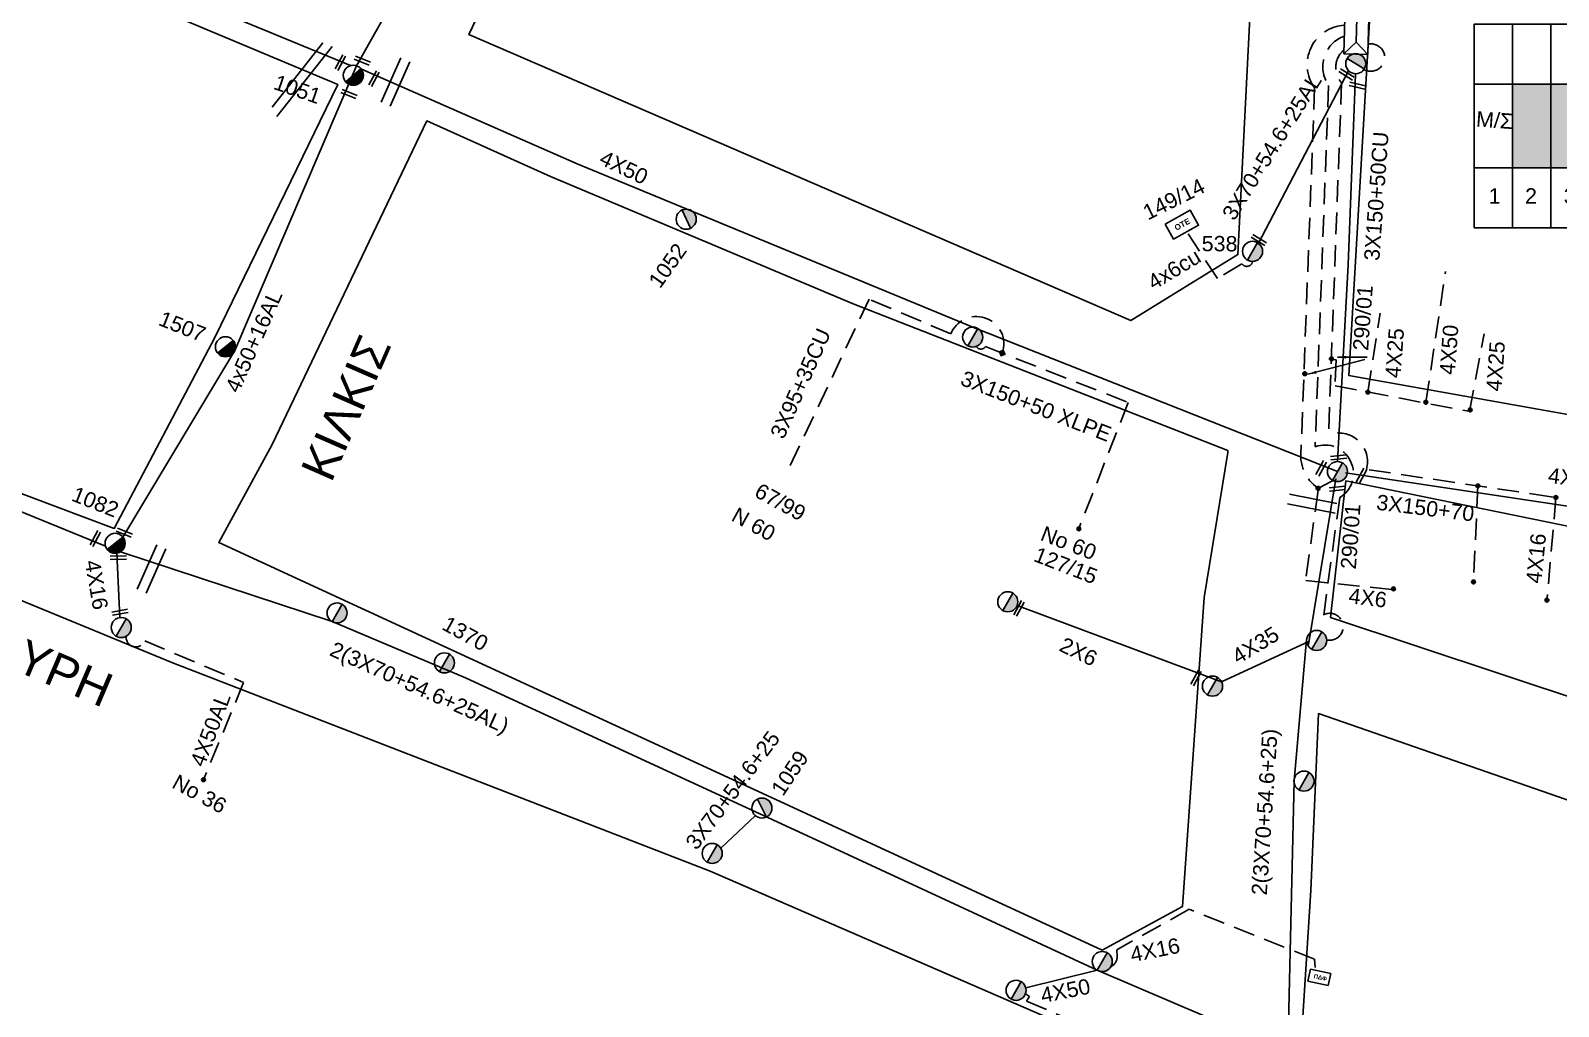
# Model space of a CAD drawing. Header units: millimetres. Extents: x 898 to 5598, y 789 to 3443.
# Drawn here: x 2421 to 2600.3, y 1328.5 to 1443 of the extents above; entities that cross this region are included whole.
import ezdxf
from ezdxf.enums import TextEntityAlignment as Align

# ---------------------------------------------------------------- set-up
doc = ezdxf.new("R2010")
doc.units = ezdxf.units.MM
doc.linetypes.add('DASHED', pattern=[19.05, 12.7, -6.35])
for name, color, linetype in [('Pillar OTE', 7, 'Continuous'), ('Pillar Δημοτικού Φωτισμού', 7, 'Continuous'), ('Άγνωστα', 7, 'Continuous'), ('Ασφαλειοκιβώτια Χ.Τ 9 αναχωρήσεων', 7, 'Continuous'), ('Γυμνά εναέρια ΧΤ (3Φ)   4x50CU', 7, 'Continuous'), ('Εναέρια παροχή ΧΤ 4x16', 7, 'SYN_LINE'), ('Επιγραφές - Σχήματα', 7, 'Continuous'), ('Καλώδια ΧΤ   3x150+50AL XLPE', 7, 'DASHED'), ('Καλώδια ΧΤ   3x150+50CU', 7, 'DASHED'), ('Καλώδια ΧΤ   3x150+70AL', 7, 'DASHED'), ('Καλώδια ΧΤ   3x150AL+50CU', 7, 'DASHED'), ('Καλώδια ΧΤ   3x150AL+50XLPE', 7, 'DASHED'), ('Καλώδια ΧΤ   3x95+35 CU', 7, 'DASHED'), ('Καλώδια ΧΤ   4x25CU', 7, 'DASHED'), ('Μηχανική τομή', 7, 'Continuous'), ('Στύλος ΦΜ', 7, 'Continuous'), ('Στύλος ΦΜ @ 1', 7, 'Continuous'), ('Συνδέσεις', 7, 'Continuous'), ('Συνεστραμμένα ΧΤ   3x70+54.6+25 AL', 7, 'SYN_LINE'), ('Συνεστραμμένα ΧΤ   4x120+25 AL', 7, 'SYN_LINE'), ('Τομή', 7, 'Continuous'), ('Υποσταθμός εναέριος 2 στύλων', 7, 'Continuous'), ('Υποσταθμός πόλεως', 7, 'Continuous'), ('Υπόβαθρο ΔΕΗ', 7, 'Continuous'), ('Υπόγεια καλώδια Παροχών ΧΤ   4x16AL', 7, 'DASHED'), ('Υπόγεια καλώδια Παροχών ΧΤ   4x25', 7, 'DASHED'), ('Υπόγεια καλώδια Παροχών ΧΤ   4x50AL', 7, 'DASHED'), ('Υπόγεια καλώδια Παροχών ΧΤ   4x6', 7, 'DASHED')]:
    doc.layers.add(name, color=color, linetype=linetype)
doc.styles.add('arial', font='arial.ttf')
doc.styles.get("Standard").update_dxf_attribs({"font": 'arial.ttf'})
doc.linetypes.add('SYN_LINE', pattern='A,0.5,-0.0001,["/\\/\\/\\/",Standard,S=0.1,R=0,X=0,Y=-0.05],-0.25', length=0.7501)
doc.dimstyles.new('ISO-25', dxfattribs={"dimtxt": 2.5, "dimasz": 2.5, "dimexe": 1.25, "dimexo": 0.625, "dimtad": 1, "dimtxsty": 'Standard', "dimcen": 2.5, "dimadec": 0, "dimazin": 0, "dimtfac": 1, "dimtmove": 0, "dimatfit": 3, "dimfxl": 1, "dimarcsym": 0})

# ---------------------------------------------------------------- blocks, each defined once
blk = doc.blocks.new('ΥΠΑΡΧΩΝ ΤΣΙΜΕΝΤΕΝΙΟΣ ΣΤΥΛΟΣ')
at = {"layer": 'Στύλος ΦΜ'}
blk.add_hatch(color=7, dxfattribs=at).paths.add_polyline_path([(-1.29, -2.28, 0.574793), (2.62, 0, 0.268822), (1.3, 2.27)])
at = {"layer": 'Στύλος ΦΜ', "color": 7}
blk.add_line((-1.29, -2.28), (1.3, 2.27), dxfattribs=at)
blk.add_circle((0, 0), 2.62, dxfattribs=at)
at = {"layer": 'Στύλος ΦΜ', "flags": 4}
for tag, p in [('ΑΡΙΘΜΟΣ', (-4.68, 8.05)), ('ΤΥΠΟΣ', (-4.91, 3.03))]:
    blk.add_attdef(tag, p, '', height=4, dxfattribs=at)
blk = doc.blocks.new('ΑΣΦΑΛΕΙΟΚΙΒΩΤΙΟ ΥΠΟΣΤΑΘΜΟΥ 9 ΑΝΑΧΩΡΗΣΕΩΝ')
at = {"layer": 'Ασφαλειοκιβώτια Χ.Τ 9 αναχωρήσεων', "ltscale": 40}
for p, q in [((-23.8, 40.36), (24.02, 40.36)), ((-9.72, 40.36), (-9.72, -40.64)), ((9.94, 40.36), (9.94, -40.64)), ((-23.8, 31.36), (24.02, 31.36)), ((-23.8, 22.36), (24.02, 22.36)), ((-23.8, 13.36), (24.02, 13.36)), ((-23.8, 4.36), (24.02, 4.36)), ((-23.8, -4.64), (24.02, -4.64)), ((-23.8, -13.64), (24.02, -13.64)), ((-23.8, -22.64), (24.02, -22.64)), ((-23.8, -31.64), (24.02, -31.64))]:
    blk.add_line(p, q, dxfattribs=at)
at = {"layer": 'Ασφαλειοκιβώτια Χ.Τ 9 αναχωρήσεων'}
blk.add_lwpolyline([(-23.8, -40.64), (24.02, -40.64), (24.02, 40.36), (-23.8, 40.36)], close=True, dxfattribs=at)
for s, p in [('1', (-18.13, 36.98)), ('2', (-18.13, 28.42)), ('3', (-18.13, 19.34)), ('4', (-18.13, 10.32)), ('5', (-18.13, 1.31)), ('6', (-18.13, -7.83)), ('7', (-18.13, -16.07)), ('8', (-18.13, -25.75)), ('9', (-18.13, -34.45))]:
    blk.add_text(s, height=3.6, rotation=270, dxfattribs=at).set_placement(p)
at = {"layer": 'Ασφαλειοκιβώτια Χ.Τ 9 αναχωρήσεων', "ltscale": 40}
for tag, height, p in [('ΟΝΟΜΑ', 5, (-0.16, 44.31)), ('ΚΕΙΜΕΝΟ 1', 2, (17.06, 35.59)), ('ΚΕΙΜΕΝΟ 2', 2, (17.06, 26.88)), ('ΚΕΙΜΕΝΟ 3', 2, (17.06, 17.69)), ('ΚΕΙΜΕΝΟ 4', 2, (17.06, 8.71)), ('ΚΕΙΜΕΝΟ 5', 2, (17.06, -0.13)), ('ΚΕΙΜΕΝΟ 6', 2, (17.06, -9.05)), ('ΚΕΙΜΕΝΟ 7', 2, (17.06, -18.13)), ('ΚΕΙΜΕΝΟ 8', 2, (17.06, -26.85)), ('ΚΕΙΜΕΝΟ 9', 2, (17.06, -35.99)), ('ΣΧ', 2, (-0.1, -42.64))]:
    blk.add_attdef(tag, text='', height=height, dxfattribs=at).set_placement(p, align=Align.MIDDLE_CENTER)
blk = doc.blocks.new('ΥΠΟΣΤΑΘΜΟΣ ΕΝΑΕΡΙΟΣ ΕΠΙ 2 ΣΤΥΛΩΝ')
at = {"layer": 'Υποσταθμός εναέριος 2 στύλων', "linetype": 'Continuous'}
for points in [[(-11.97, -2.11, 0.574793), (-8.45, -0.07, 0.268822), (-9.64, 1.98)], [(9.68, -2.15, 0.574793), (13.19, -0.1, 0.268822), (12.01, 1.95)]]:
    blk.add_hatch(color=256, dxfattribs=at).paths.add_polyline_path(points)
for p, q in [((-11.97, -2.11), (-9.64, 1.98)), ((9.68, -2.15), (12.01, 1.95))]:
    blk.add_line(p, q, dxfattribs=at)
for centre in [(-10.81, -0.07), (10.84, -0.1)]:
    blk.add_circle(centre, 2.36, dxfattribs=at)
at = {"layer": 'Υποσταθμός πόλεως', "linetype": 'Continuous', "ltscale": 40}
blk.add_lwpolyline([(-8.57, 2.82), (8.57, 2.82), (8.57, -2.82), (-8.57, -2.82)], close=True, dxfattribs=at)
for points in [[(-5.75, 0), (-8.57, 2.82)], [(-8.57, -2.82), (-5.75, 0)], [(-5.75, 0), (5.75, 0)], [(5.75, 0), (8.57, 2.82)], [(8.57, -2.82), (5.75, 0)]]:
    blk.add_lwpolyline(points, dxfattribs=at)
at = {"layer": 'Υποσταθμός εναέριος 2 στύλων', "ltscale": 40, "flags": 1}
for tag, p in [('ΜΕΤΑΣΧΗΜΑΤΙΣΜΟΣ', (14.09, 2.51)), ('ΙΣΧΥΣ', (14.07, -0.28)), ('ΑΡΙΘΜΟΣ', (14.19, -3))]:
    blk.add_attdef(tag, p, '', height=1.8, dxfattribs=at)
blk = doc.blocks.new('ΜΗΧΑΝΙΚΗ ΤΟΜΗ')
at = {"layer": 'Μηχανική τομή', "ltscale": 40}
for p, q in [((-1.89, 0.78), (1.89, 0.78)), ((1.89, 0), (-1.89, 0))]:
    blk.add_line(p, q, dxfattribs=at)
blk = doc.blocks.new('ΤΟΜΗ')
at = {"layer": 'Τομή', "ltscale": 40}
for p, q in [((-5.68, 0), (5.68, 0)), ((5.68, -2.33), (-5.68, -2.33))]:
    blk.add_line(p, q, dxfattribs=at)
blk = doc.blocks.new('_ΣΥΝΔΕΣΗ')
at = {"layer": 'Συνδέσεις', "linetype": 'SYN_LINE', "ltscale": 40}
blk.add_hatch(color=256, dxfattribs=at).paths.add_polyline_path([(0.5, -0.01, 1), (-0.5, -0.01, 1)])
at = {"layer": 'Συνδέσεις'}
blk.add_circle((0, -0.01), 0.5, dxfattribs=at)
blk = doc.blocks.new('PILLAR ΔΗΜΟΤΙΚΟΥ ΦΩΤΙΣΜΟΥ')
at = {"layer": 'Pillar Δημοτικού Φωτισμού', "ltscale": 40}
for p, q in [((-3.64, 2), (3.07, 2)), ((-3.64, -2), (-3.64, 2)), ((3.07, 2), (3.07, -2)), ((3.07, -2), (-3.64, -2))]:
    blk.add_line(p, q, dxfattribs=at)
at = {"layer": 'Pillar Δημοτικού Φωτισμού', "insert": (-2.13, 0.69), "char_height": 1.3575, "width": 109.961, "attachment_point": 1}
blk.add_mtext('{\\fArial|b1|i0|c161|p34;ΠΔΦ}', dxfattribs=at)
blk = doc.blocks.new('PILLAR ΟΤΕ')
at = {"layer": 'Pillar OTE', "ltscale": 40}
blk.add_lwpolyline([(-3.31, 2.02), (3.39, 2.02), (3.39, -1.99), (-3.31, -1.99)], close=True, dxfattribs=at)
at = {"layer": 'Pillar OTE', "insert": (-1.81, 0.71), "char_height": 1.3575, "width": 109.961, "attachment_point": 1}
blk.add_mtext('{\\fArial|b1|i0|c161|p34;OTE}', dxfattribs=at)
blk = doc.blocks.new('TSONTA XT1')
at = {"ltscale": 40}
h = blk.add_hatch(color=256, dxfattribs=at)
h.dxf.hatch_style = 1
h.paths.add_polyline_path([(595.96, 2487.66), (597.07, 2488.77), (595.96, 2489.87), (594.85, 2488.77)])
blk.add_lwpolyline([(594.85, 2488.77), (595.96, 2489.87), (597.07, 2488.77), (595.96, 2487.66)], close=True, dxfattribs=at)

msp = doc.modelspace()

# ---------------------------------------------------------------- hatches: boundary and pattern name
at = {"layer": 'Ασφαλειοκιβώτια Χ.Τ 9 αναχωρήσεων', "ltscale": 40}
for color, points in [(62, [(2594.94, 1426.92), (2599.44, 1426.92), (2599.44, 1436.75), (2594.94, 1436.75)]), (30, [(2599.44, 1426.92), (2603.94, 1426.92), (2603.94, 1436.75), (2599.44, 1436.75)])]:
    msp.add_hatch(color=color, dxfattribs=at).paths.add_polyline_path(points)

# ---------------------------------------------------------------- linework, layer by layer
at = {"layer": 'Pillar OTE', "color": 30, "linetype": 'Continuous', "ltscale": 0.2}
msp.add_line((2531.57, 1408.23), (2574.39, 1391.26), dxfattribs=at)
at = {"layer": 'Pillar OTE', "color": 151, "linetype": 'SYN_LINE', "ltscale": 20}
msp.add_line((2570.99, 1370.98), (2574.21, 1390.43), dxfattribs=at)
at = {"layer": 'Pillar OTE', "color": 2, "linetype": 'DASHED', "ltscale": 0.2}
msp.add_lwpolyline([(2571.88, 1389.15), (2573.99, 1390.31)], dxfattribs=at)
at = {"layer": 'Άγνωστα', "color": 2}
msp.add_lwpolyline([(2777.71, 1347.64), (2741.48, 1359.48), (2706.37, 1366.92), (2673.72, 1373.36), (2644.75, 1379.23), (2611.58, 1385.68), (2575.33, 1391.11)], dxfattribs=at)
at = {"layer": 'Άγνωστα', "color": 1, "linetype": 'DASHED', "ltscale": 0.2}
msp.add_lwpolyline([(2590.87, 1389.58), (2590.36, 1378.3)], dxfattribs=at)
at = {"layer": 'Άγνωστα', "color": 151, "linetype": 'SYN_LINE', "ltscale": 20}
for points in [[(2431.53, 1381.85), (2456.37, 1373.65), (2472.02, 1367.06), (2514.28, 1347.52), (2546.2, 1332.74), (2567.43, 1323.66)], [(2571.1, 1371.37), (2560.78, 1366.6), (2536.79, 1375.56)], [(2568.61, 1324.84), (2569.29, 1354.96), (2570.77, 1371.54)]]:
    msp.add_lwpolyline(points, dxfattribs=at)
at = {"layer": 'Άγνωστα', "color": 0}
msp.add_lwpolyline([(2501.99, 1347.07), (2506.06, 1350.89)], dxfattribs=at)
at = {"layer": 'Άγνωστα', "color": 154}
msp.add_lwpolyline([(2546.2, 1332.74), (2537.81, 1330.66)], dxfattribs=at)
at = {"layer": 'Γυμνά εναέρια ΧΤ (3Φ)   4x50CU', "color": 173}
msp.add_lwpolyline([(2501.83, 1525.58), (2484.81, 1488.13), (2465.69, 1450.39), (2459.24, 1438.88)], dxfattribs=at)
at = {"layer": 'Γυμνά εναέρια ΧΤ (3Φ)   4x50CU', "color": 30}
msp.add_lwpolyline([(2531.93, 1408.06), (2531.57, 1408.23), (2485.14, 1427.39), (2459.74, 1438.55)], dxfattribs=at)
at = {"layer": 'Εναέρια παροχή ΧΤ 4x16', "color": 1, "linetype": 'DASHED', "ltscale": 0.2}
msp.add_lwpolyline([(2600.04, 1388.22), (2598.98, 1376.16)], dxfattribs=at)
at = {"layer": 'Εναέρια παροχή ΧΤ 4x16', "color": 6, "ltscale": 20}
msp.add_lwpolyline([(2431.11, 1381.68), (2431.45, 1374.13)], dxfattribs=at)
at = {"layer": 'Εναέρια παροχή ΧΤ 4x16', "color": 151, "linetype": 'DASHED', "ltscale": 0.2}
msp.add_lwpolyline([(2571.76, 1333.07), (2571.69, 1334.03), (2557, 1339.89), (2548.47, 1335.15), (2548.52, 1334.35, -0.309744), (2547.79, 1333.15, -6.424372)], format="xyb", dxfattribs=at)
at = {"layer": 'Επιγραφές - Σχήματα', "linetype": 'Continuous', "ltscale": 20}
for points in [[(2449.35, 1434.02), (2455.29, 1441.57)], [(2449.89, 1432.94), (2456.37, 1441.16)]]:
    msp.add_lwpolyline(points, dxfattribs=at)
at = {"layer": 'Καλώδια ΧΤ   3x150+50AL XLPE', "color": 2, "linetype": 'DASHED', "ltscale": 0.2}
for p, q in [((2571.7, 1436.29), (2570.13, 1394)), ((2572.11, 1389.07), (2570.66, 1378.49)), ((2570.66, 1378.49), (2580.9, 1377.4))]:
    msp.add_line(p, q, dxfattribs=at)
at = {"layer": 'Καλώδια ΧΤ   3x150+50AL XLPE', "color": 7, "linetype": 'Continuous', "ltscale": 0.2}
msp.add_line((2558.73, 1376.48), (2561.52, 1393.52), dxfattribs=at)
at = {"layer": 'Καλώδια ΧΤ   3x150+50AL XLPE', "color": 151, "linetype": 'DASHED', "ltscale": 0.2}
msp.add_lwpolyline([(2573.35, 1436.59), (2571.77, 1394.18)], dxfattribs=at)
at = {"layer": 'Καλώδια ΧΤ   3x150+50AL XLPE', "color": 1, "linetype": 'DASHED', "ltscale": 0.2}
msp.add_lwpolyline([(2573.67, 1404.44), (2574.23, 1404.38), (2574.12, 1401.33), (2590, 1398.3)], dxfattribs=at)
at = {"layer": 'Καλώδια ΧΤ   3x150+50AL XLPE', "color": 2, "linetype": 'DASHED', "ltscale": 0.2}
for centre, radius, start, end in [((2575.48, 1439.01), 4.65, 93.1285, 215.7746), ((2574.91, 1393.24), 4.84, 170.9266, 234.6314)]:
    msp.add_arc(centre, radius, start, end, dxfattribs=at)
at = {"layer": 'Καλώδια ΧΤ   3x150+50AL XLPE', "color": 151, "linetype": 'DASHED', "ltscale": 0.2}
for centre, radius, start, end in [((2576.49, 1438.78), 3.82, 109.8642, 214.9443), ((2572.92, 1391.04), 3.34, 301.1131, 110.1322)]:
    msp.add_arc(centre, radius, start, end, dxfattribs=at)
at = {"layer": 'Καλώδια ΧΤ   3x150+50AL XLPE', "color": 1, "linetype": 'DASHED', "ltscale": 0.2}
msp.add_arc((2576.89, 1438.68), 2.7, 130.5786, 221.516, dxfattribs=at)
at = {"layer": 'Καλώδια ΧΤ   3x150+50CU', "color": 151, "ltscale": 0.2}
msp.add_line((2574.65, 1388.18), (2572.77, 1374.42), dxfattribs=at)
at = {"layer": 'Καλώδια ΧΤ   3x150+50CU', "color": 1, "ltscale": 0.2}
msp.add_lwpolyline([(2574.87, 1436.89), (2573.34, 1395.57)], dxfattribs=at)
msp.add_lwpolyline([(2623.85, 1370.86), (2626.57, 1384.36), (2599.46, 1388.31), (2577.8, 1391.52, 0.615682), (2573.34, 1395.57)], format="xyb", dxfattribs=at)
at = {"layer": 'Καλώδια ΧΤ   3x150+50CU', "color": 151, "ltscale": 0.2}
msp.add_arc((2573.48, 1373.05), 1.58, 255.5619, 114.4552, dxfattribs=at)
at = {"layer": 'Καλώδια ΧΤ   3x150+70AL', "color": 151, "ltscale": 0.2}
msp.add_lwpolyline([(2537.77, 1329.96), (2538.24, 1329.65), (2537.89, 1329.12), (2558.62, 1320.14), (2547.29, 1289.35)], dxfattribs=at)
at = {"layer": 'Καλώδια ΧΤ   3x150AL+50CU', "color": 30, "linetype": 'SYN_LINE', "ltscale": 20}
msp.add_line((2575.73, 1438.37), (2565.03, 1417.91), dxfattribs=at)
at = {"layer": 'Καλώδια ΧΤ   3x150AL+50CU', "color": 30, "linetype": 'DASHED', "ltscale": 0.2}
msp.add_lwpolyline([(2564.42, 1415.94, -0.701272), (2563.17, 1415.66), (2560.29, 1413.93), (2556.85, 1419.18)], format="xyb", dxfattribs=at)
msp.add_arc((2578.32, 1439.86), 1.61, 231.2811, 96.8098, dxfattribs=at)
at = {"layer": 'Καλώδια ΧΤ   3x150AL+50XLPE', "color": 30, "linetype": 'DASHED', "ltscale": 0.2}
msp.add_lwpolyline([(2532, 1405.95, 0.572232), (2533.07, 1405.94), (2549.83, 1399.38), (2544.1, 1384.76)], format="xyb", dxfattribs=at)
at = {"layer": 'Καλώδια ΧΤ   3x95+35 CU', "color": 30, "ltscale": 0.2}
msp.add_lwpolyline([(2535.14, 1405.5, 0.930541), (2529.01, 1407.42), (2519.41, 1411.49), (2509.77, 1391.18)], format="xyb", dxfattribs=at)
at = {"layer": 'Συνεστραμμένα ΧΤ   3x70+54.6+25 AL', "color": 30, "ltscale": 15}
msp.add_lwpolyline([(2574.39, 1392.44), (2575.66, 1415.51), (2576.5, 1437.96)], dxfattribs=at)
at = {"layer": 'Συνεστραμμένα ΧΤ   3x70+54.6+25 AL', "color": 6, "linetype": 'SYN_LINE', "ltscale": 20}
msp.add_lwpolyline([(2429.77, 1382.49), (2391.49, 1398.13), (2374.44, 1405.13), (2336.58, 1423.87)], dxfattribs=at)
at = {"layer": 'Συνεστραμμένα ΧΤ   4x120+25 AL', "color": 62, "ltscale": 20}
msp.add_lwpolyline([(2366.52, 1477.06), (2401.83, 1463.67), (2429.82, 1450.79), (2458.54, 1438.91)], dxfattribs=at)
at = {"layer": 'Υπόβαθρο ΔΕΗ'}
for points in [[(2567.9, 1508.84), (2518.26, 1521.6), (2510.06, 1523.63), (2486.53, 1472.19), (2472.43, 1442.55), (2550.15, 1408.98), (2562.71, 1416.73), (2565.92, 1480.13), (2567.38, 1499.23), (2567.9, 1508.84)], [(2580.51, 1484.65), (2602.34, 1477.66), (2663.14, 1460.51), (2649.68, 1405.22), (2645.34, 1390.77), (2606.47, 1397.07), (2575.73, 1402.53), (2578.26, 1446.09), (2579.47, 1468.06), (2580.51, 1484.65)], [(2346.49, 1420), (2368.19, 1458.92), (2375.6, 1472.04), (2422.77, 1451.08), (2457.04, 1436.68), (2442.62, 1407.01), (2430.79, 1384.59), (2407.47, 1393.33), (2382.02, 1404.92), (2346.49, 1420)], [(2561.52, 1393.52), (2561.53, 1393.72), (2517.55, 1410.95), (2482, 1425.9), (2467.49, 1432.41), (2449.34, 1394.45), (2443.06, 1382.92), (2493.21, 1359.82), (2546.78, 1335.08)], [(2641.56, 1378.13), (2602.58, 1384.63), (2575.37, 1390.16), (2573.59, 1374.15)], [(2546.78, 1335.08), (2556.19, 1340.2), (2558.73, 1376.48), (2558.74, 1376.49)], [(2573.59, 1374.15), (2634.26, 1354), (2639.94, 1372.66), (2640.02, 1372.72)], [(2619.59, 1301.27), (2631.22, 1342.36), (2572.17, 1362.85), (2571.25, 1342.1), (2570.11, 1324.22), (2603.84, 1308.47), (2619.59, 1301.27)]]:
    msp.add_lwpolyline(points, dxfattribs=at)
msp.add_lwpolyline([(2557.1, 1319.92), (2543.43, 1279.66), (2535.54, 1258.21), (2494.84, 1275.04), (2461.3, 1288.66), (2423.3, 1304.89), (2383.2, 1320.78), (2352.63, 1333.64), (2372.46, 1369.42), (2386.88, 1389.7), (2437.54, 1368.86), (2437.54, 1368.86), (2500.75, 1344.38)], close=True, dxfattribs=at)
at = {"layer": 'Υπόγεια καλώδια Παροχών ΧΤ   4x16AL', "color": 173, "linetype": 'Continuous', "ltscale": 0.2}
msp.add_lwpolyline([(2459.24, 1438.88), (2444.95, 1405.47), (2431.82, 1383.57)], dxfattribs=at)
at = {"layer": 'Υπόγεια καλώδια Παροχών ΧΤ   4x25', "color": 1, "ltscale": 0.2}
for points in [[(2577.94, 1400.6), (2579.42, 1409.87)], [(2589.87, 1398.33), (2591.61, 1407.43)]]:
    msp.add_lwpolyline(points, dxfattribs=at)
at = {"layer": 'Υπόγεια καλώδια Παροχών ΧΤ   4x50AL', "color": 1, "linetype": 'DASHED', "ltscale": 0.2}
msp.add_lwpolyline([(2584.77, 1399.4), (2587.08, 1414.73)], dxfattribs=at)
at = {"layer": 'Υπόγεια καλώδια Παροχών ΧΤ   4x50AL', "color": 6, "ltscale": 0.2}
msp.add_lwpolyline([(2432.19, 1371.93, 0.875316), (2434.37, 1371.41), (2445.98, 1366.5, -0.367641), (2445.98, 1366.5), (2441.25, 1355.01)], format="xyb", dxfattribs=at)

# ---------------------------------------------------------------- block references
at = {"layer": 'Pillar OTE', "xscale": 0.5, "yscale": 0.5, "zscale": 0.5, "rotation": 29.04022341840068}
msp.add_blockref('PILLAR ΟΤΕ', (2556.12, 1420.23), dxfattribs=at)
at = {"layer": 'Pillar Δημοτικού Φωτισμού', "xscale": 0.3646675392981087, "yscale": 0.3646675392981087, "zscale": 0.3646675392981087, "rotation": 347.5736837049999}
msp.add_blockref('PILLAR ΔΗΜΟΤΙΚΟΥ ΦΩΤΙΣΜΟΥ', (2572.38, 1331.88), dxfattribs=at)
at = {"layer": 'Ασφαλειοκιβώτια Χ.Τ 9 αναχωρήσεων', "xscale": 0.5, "yscale": 0.5, "zscale": 0.5, "rotation": 90}
msp.add_blockref('ΑΣΦΑΛΕΙΟΚΙΒΩΤΙΟ ΥΠΟΣΤΑΘΜΟΥ 9 ΑΝΑΧΩΡΗΣΕΩΝ', (2610.62, 1431.78), dxfattribs=at)
at = {"layer": 'Μηχανική τομή'}
for p, xscale, yscale, zscale, rotation in [((2457.16, 1439.36), 0.4999999999999994, 0.4999999999999994, 0.4999999999999994, 241.5307616979935), ((2459.99, 1439.68), 0.4999999999999994, 0.4999999999999994, 0.4999999999999994, 158.0723474601361), ((2575.54, 1438.04), 0.4999999999999994, 0.4999999999999994, 0.4999999999999994, 148.4028912219476), ((2461.12, 1437.48), 0.4999999999999994, 0.4999999999999994, 0.4999999999999994, 241.5307616979935), ((2576.76, 1436.75), 0.4999999999999994, 0.4999999999999994, 0.4999999999999994, 166.8270756360896), ((2458.42, 1435.76), 0.4999999999999994, 0.4999999999999994, 0.4999999999999994, 158.0723474601361), ((2565.26, 1418.61), 0.4999999999999994, 0.4999999999999994, 0.4999999999999994, 148.4028912219476), ((2572.31, 1391.74), 0.4999999999999994, 0.4999999999999994, 0.4999999999999994, 241.5307616979935), ((2574.51, 1393.12), 0.4999999999999993, 0.4999999999999993, 0.4999999999999993, 186.0804078902107), ((2577.03, 1390.85), 0.4999999999999994, 0.4999999999999994, 0.4999999999999994, 241.5307616979935), ((2574.35, 1389.45), 0.4999999999999993, 0.4999999999999993, 0.4999999999999993, 186.0804078902107), ((2428.4, 1383.5), 0.4999999999999994, 0.4999999999999994, 0.4999999999999994, 241.5307616979935), ((2432.06, 1384.27), 0.4999999999999994, 0.4999999999999994, 0.4999999999999994, 158.0723474601361), ((2431.27, 1381.37), 0.4999999999999993, 0.4999999999999993, 0.4999999999999993, 181.0654489429233), ((2536.83, 1375.29), 0.4999999999999994, 0.4999999999999994, 0.4999999999999994, 241.5307616979935), ((2431.43, 1374.95), 0.4999999999999994, 0.4999999999999994, 0.4999999999999994, 190.4889123841433), ((2557.61, 1367.14), 0.4999999999999994, 0.4999999999999994, 0.4999999999999994, 241.5307616979935)]:
    msp.add_blockref('ΜΗΧΑΝΙΚΗ ΤΟΜΗ', p, dxfattribs=dict(at, xscale=xscale, yscale=yscale, zscale=zscale, rotation=rotation))
at = {"layer": 'Στύλος ΦΜ @ 1', "ltscale": 40}
ref = msp.add_blockref('ΥΠΑΡΧΩΝ ΤΣΙΜΕΝΤΕΝΙΟΣ ΣΤΥΛΟΣ', (2458.86, 1437.77), dxfattribs=dict(at, xscale=0.4499999999998181, yscale=0.4499999999998181, zscale=0.4499999999998181, rotation=340.9797483813572))
ref.add_attrib('ΤΥΠΟΣ', '1051', (2449.37, 1436.2), dxfattribs={"layer": 'Στύλος ΦΜ', "height": 1.8, "rotation": 340.9797, "flags": 4})
ref = msp.add_blockref('ΥΠΑΡΧΩΝ ΤΣΙΜΕΝΤΕΝΙΟΣ ΣΤΥΛΟΣ', (2497.94, 1420.88), dxfattribs=dict(at, xscale=0.449999999999818, yscale=0.449999999999818, zscale=0.449999999999818, rotation=54.61766917357565))
ref.add_attrib('ΤΥΠΟΣ', '1052', (2494.87, 1412.65), dxfattribs={"layer": 'Στύλος ΦΜ', "height": 1.8, "rotation": 54.6177, "flags": 4})
at = {"layer": 'Στύλος ΦΜ @ 1', "ltscale": 40, "xscale": 0.4499999999998181, "yscale": 0.4499999999998181, "zscale": 0.4499999999998181}
for p in [(2564.42, 1417.11), (2531.57, 1407.05), (2574.39, 1391.26), (2456.95, 1374.67), (2535.69, 1375.98), (2431.62, 1372.96), (2571.95, 1371.44), (2469.55, 1368.81), (2559.72, 1366.08), (2570.46, 1354.93), (2500.99, 1346.45), (2546.78, 1333.76), (2536.66, 1330.38)]:
    msp.add_blockref('ΥΠΑΡΧΩΝ ΤΣΙΜΕΝΤΕΝΙΟΣ ΣΤΥΛΟΣ', p, dxfattribs=at)
at = {"layer": 'Στύλος ΦΜ @ 1', "ltscale": 40}
ref = msp.add_blockref('ΥΠΑΡΧΩΝ ΤΣΙΜΕΝΤΕΝΙΟΣ ΣΤΥΛΟΣ', (2443.85, 1405.91), dxfattribs=dict(at, xscale=0.449999999999818, yscale=0.449999999999818, zscale=0.449999999999818, rotation=338.2947514820099))
ref.add_attrib('ΤΥΠΟΣ', '1507', (2435.86, 1408.5), dxfattribs={"layer": 'Στύλος ΦΜ', "height": 1.8, "rotation": 338.2948, "flags": 4})
ref = msp.add_blockref('ΥΠΑΡΧΩΝ ΤΣΙΜΕΝΤΕΝΙΟΣ ΣΤΥΛΟΣ', (2430.9, 1382.84), dxfattribs=dict(at, xscale=0.449999999999818, yscale=0.449999999999818, zscale=0.449999999999818, rotation=338.2947514820099))
ref.add_attrib('ΤΥΠΟΣ', '1082', (2425.65, 1387.9), dxfattribs={"layer": 'Στύλος ΦΜ', "height": 1.8, "rotation": 338.2948, "flags": 4})
ref = msp.add_blockref('ΥΠΑΡΧΩΝ ΤΣΙΜΕΝΤΕΝΙΟΣ ΣΤΥΛΟΣ', (2506.83, 1351.77), dxfattribs=dict(at, xscale=0.449999999999818, yscale=0.449999999999818, zscale=0.449999999999818, rotation=56.37192006096921))
ref.add_attrib('ΤΥΠΟΣ', '1059', (2509.3, 1353.06), dxfattribs={"layer": 'Στύλος ΦΜ', "height": 1.8, "rotation": 56.3719, "flags": 4})
at = {"layer": 'Συνδέσεις', "xscale": 0.3075184835441075, "yscale": 0.3075184835441075, "zscale": 0.3075184835441075, "rotation": 338.6060723396515}
msp.add_blockref('TSONTA XT1', (2085.2, 759.43), dxfattribs=at)
at = {"layer": 'Συνδέσεις', "xscale": 0.4499999999999886, "yscale": 0.4499999999999886, "zscale": 0.4499999999999886}
for p in [(2573.68, 1404.49), (2570.55, 1402.75), (2577.95, 1400.6), (2584.76, 1399.4), (2589.97, 1398.5), (2572.11, 1389.3), (2590.87, 1389.58), (2600.04, 1388.23), (2544.03, 1384.55), (2580.97, 1377.5), (2590.36, 1378.31), (2598.98, 1376.17), (2441.28, 1355.1)]:
    msp.add_blockref('_ΣΥΝΔΕΣΗ', p, dxfattribs=at)
at = {"layer": 'Τομή'}
for p, xscale, yscale, zscale, rotation in [((2464.34, 1436.75), 0.5, 0.5, 0.5, 246.2310675850567), ((2571.54, 1388.07), 0.4999999999999999, 0.4999999999999999, 0.4999999999999999, 349.0476140584104), ((2435.7, 1379.61), 0.5, 0.5, 0.5, 246.2310675850567)]:
    msp.add_blockref('ΤΟΜΗ', p, dxfattribs=dict(at, xscale=xscale, yscale=yscale, zscale=zscale, rotation=rotation))
at = {"layer": 'Υποσταθμός εναέριος 2 στύλων', "xscale": 0.5, "yscale": 0.5, "zscale": 0.5, "rotation": 88.29639307625254}
msp.add_blockref('ΥΠΟΣΤΑΘΜΟΣ ΕΝΑΕΡΙΟΣ ΕΠΙ 2 ΣΤΥΛΩΝ', (2576.66, 1444.54), dxfattribs=at)

# ---------------------------------------------------------------- texts
at = {"ltscale": 40, "char_height": 4, "width": 94.4586, "attachment_point": 1, "style": 'arial'}
for s, insert, rotation in [('ΚΙΛΚΙΣ', (2452.6, 1391.45), 66.3646), ('ΣAXTOYPH', (2403.28, 1379.02), 336.9196)]:
    msp.add_mtext(s, dxfattribs=dict(at, insert=insert, rotation=rotation))
at = {"layer": 'Άγνωστα', "ltscale": 40, "char_height": 1.8, "attachment_point": 1, "style": 'arial'}
for s, insert, width, rotation in [('Μ/Σ', (2590.74, 1433.56), 11.3386, 355.9414), ('4X50', (2488.37, 1429.05), 31.6072, 334.3204), ('149/14', (2551.33, 1422.34), 11.3386, 26.3681), ('538', (2558.46, 1418.93), 11.3386, 359.6135), ('4x6cu', (2551.88, 1414.06), 11.3386, 31.0897), ('4X50', (2586.37, 1402.7), 31.6072, 85.8154), ('3X150+50 XLPE', (2530.64, 1403.17), 31.6072, 338.7444), ('4X50', (2599.25, 1391.74), 31.6072, 352.9964), ('67/99', (2506.67, 1390), 11.3386, 331.1337), ('3X150+70', (2579.1, 1388.59), 31.6072, 352.9964), ('N 60', (2503.97, 1387.16), 11.3386, 331.1337), ('No 60', (2540.04, 1384.94), 31.6072, 338.7444), ('127/15', (2539.24, 1382.48), 31.6072, 338.7444), ('1370', (2470, 1374.39), 11.3386, 331.1337), ('2(3X70+54.6+25AL)', (2456.68, 1371.38), 31.6072, 335.8402), ('2X6', (2542.37, 1371.91), 31.6072, 334.3204), ('3X70+54.6+25', (2497.72, 1347.81), 31.6072, 53.1308), ('2(3X70+54.6+25)', (2564.29, 1341.61), 31.6072, 86.2039), ('No 36', (2438.29, 1355.82), 11.3386, 331.6641), ('4X50', (2539.4, 1330.64), 31.6072, 11.2767)]:
    msp.add_mtext(s, dxfattribs=dict(at, insert=insert, width=width, rotation=rotation))
at = {"layer": 'Άγνωστα', "color": 2, "ltscale": 20, "insert": (2561.78, 1370.13), "char_height": 1.8, "attachment_point": 1, "rotation": 31.4144}
msp.add_mtext_dynamic_manual_height_columns('{\\C0;4X35}', width=9.4658, gutter_width=12.5, heights=[0], dxfattribs=at)
at = {"layer": 'Εναέρια παροχή ΧΤ 4x16', "ltscale": 20, "char_height": 1.8, "width": 31.6072, "attachment_point": 1, "style": 'arial'}
for insert, rotation in [((2596.52, 1378.25), 84.3149), ((2429.1, 1381.02), 279.9013), ((2549.92, 1335.43), 11.2767)]:
    msp.add_mtext('4X16', dxfattribs=dict(at, insert=insert, rotation=rotation))
at = {"layer": 'Καλώδια ΧΤ   3x150+50CU', "ltscale": 0.2, "insert": (2577.5, 1416.09), "char_height": 1.8, "width": 31.6072, "attachment_point": 1, "rotation": 85.8154, "style": 'arial'}
msp.add_mtext('3X150+50CU', dxfattribs=at)
at = {"layer": 'Καλώδια ΧΤ   3x95+35 CU', "ltscale": 0.2, "insert": (2507.73, 1395.69), "char_height": 1.8, "width": 31.6072, "attachment_point": 1, "rotation": 66.0008, "style": 'arial'}
msp.add_mtext('3X95+35CU', dxfattribs=at)
at = {"layer": 'Καλώδια ΧΤ   4x25CU', "ltscale": 0.2, "insert": (2560.74, 1421.54), "char_height": 1.8, "width": 31.6072, "attachment_point": 1, "rotation": 58.0453, "style": 'arial'}
msp.add_mtext('3X70+54.6+25AL', dxfattribs=at)
at = {"layer": 'Υπόγεια καλώδια Παροχών ΧΤ   4x16AL', "ltscale": 0.2, "insert": (2443.75, 1401.1), "char_height": 1.8, "width": 31.6072, "attachment_point": 1, "rotation": 66.0008, "style": 'arial'}
msp.add_mtext('4x50+16AL', dxfattribs=at)
at = {"layer": 'Υπόγεια καλώδια Παροχών ΧΤ   4x25', "ltscale": 0.2, "char_height": 1.8, "width": 31.6072, "attachment_point": 1, "rotation": 85.8154, "style": 'arial'}
for s, insert in [('290/01', (2576.19, 1405.54)), ('4X25', (2579.99, 1402.31)), ('4X25', (2591.84, 1400.76)), ('290/01', (2574.75, 1379.88))]:
    msp.add_mtext(s, dxfattribs=dict(at, insert=insert))
at = {"layer": 'Υπόγεια καλώδια Παροχών ΧΤ   4x50AL', "ltscale": 0.2, "insert": (2439.65, 1357.12), "char_height": 1.8, "width": 31.6072, "attachment_point": 1, "rotation": 69.2309, "style": 'arial'}
msp.add_mtext('4X50AL', dxfattribs=at)
at = {"layer": 'Υπόγεια καλώδια Παροχών ΧΤ   4x6', "ltscale": 0.2, "insert": (2575.84, 1377.61), "char_height": 1.8, "width": 31.6072, "attachment_point": 1, "rotation": 352.9964, "style": 'arial'}
msp.add_mtext('4X6', dxfattribs=at)

# ---------------------------------------------------------------- leaders
at = {"layer": 'Επιγραφές - Σχήματα', "ltscale": 40}
for points in [[(2570.92, 1402.68), (2577.59, 1404.4)], [(2574.39, 1404.69), (2577.86, 1404.68)]]:
    msp.add_leader(points, dimstyle='ISO-25', override={"dimasz": 1, "dimtad": 0}, dxfattribs=at)

doc.saveas('drawing.dxf')
